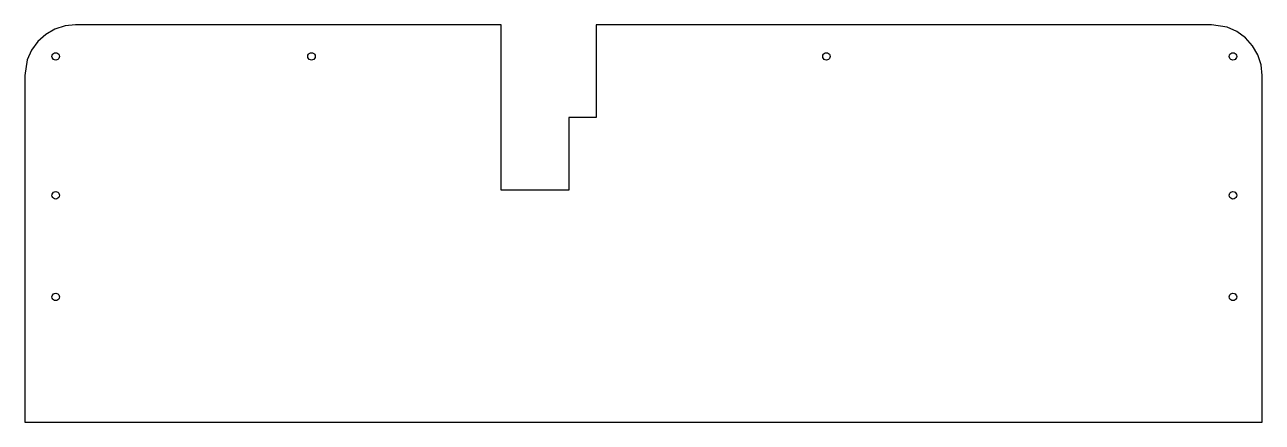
# Model space of a CAD drawing. Header units: metres. Extents: x -37 to 329, y -90 to 27.
import ezdxf

# ---------------------------------------------------------------- set-up
doc = ezdxf.new("R2010")
doc.units = ezdxf.units.M

msp = doc.modelspace()

# ---------------------------------------------------------------- linework, layer by layer
for p, q in [((-27.7417, 26.0479), (-30.4574, 24.48)), ((-24.7593, 27.0169), (-27.7417, 26.0479)), ((-21.6406, 27.3447), (-24.7593, 27.0169)), ((104, 27.3447), (-21.6406, 27.3447)), ((104, -21.5), (104, 27.3447)), ((313.639, 27.3447), (132, 27.3447)), ((132, 27.3447), (132, 0)), ((318.274, 26.6106), (313.639, 27.3447)), ((321.139, 25.3351), (318.274, 26.6106)), ((-32.7878, 22.3817), (-34.631, 19.8447)), ((-30.4574, 24.48), (-32.7878, 22.3817)), ((323.676, 23.4919), (321.139, 25.3351)), ((325.774, 21.1615), (323.676, 23.4919)), ((-34.631, 19.8447), (-35.9065, 16.98)), ((-28.6, 18), (-28.5462, 18.3399)), ((-28.5462, 18.3399), (-28.3899, 18.6466)), ((-28.3899, 18.6466), (-28.1466, 18.8899)), ((-28.1466, 18.8899), (-27.8399, 19.0462)), ((-27.8399, 19.0462), (-27.5, 19.1)), ((-27.5, 19.1), (-27.1601, 19.0462)), ((-27.1601, 19.0462), (-26.8534, 18.8899)), ((-26.8534, 18.8899), (-26.6101, 18.6466)), ((-26.6101, 18.6466), (-26.4538, 18.3399)), ((-26.4538, 18.3399), (-26.4, 18)), ((46.9, 18), (46.9538, 18.3399)), ((46.9538, 18.3399), (47.1101, 18.6466)), ((47.1101, 18.6466), (47.3534, 18.8899)), ((47.3534, 18.8899), (47.6601, 19.0462)), ((47.6601, 19.0462), (48, 19.1)), ((48, 19.1), (48.3399, 19.0462)), ((48.3399, 19.0462), (48.6466, 18.8899)), ((48.6466, 18.8899), (48.8899, 18.6466)), ((48.8899, 18.6466), (49.0462, 18.3399)), ((49.0462, 18.3399), (49.1, 18)), ((198.9, 18), (198.954, 18.3399)), ((198.954, 18.3399), (199.11, 18.6466)), ((199.11, 18.6466), (199.353, 18.8899)), ((199.353, 18.8899), (199.66, 19.0462)), ((199.66, 19.0462), (200, 19.1)), ((200, 19.1), (200.34, 19.0462)), ((200.34, 19.0462), (200.647, 18.8899)), ((200.647, 18.8899), (200.89, 18.6466)), ((200.89, 18.6466), (201.046, 18.3399)), ((201.046, 18.3399), (201.1, 18)), ((318.9, 18), (318.954, 18.3399)), ((318.954, 18.3399), (319.11, 18.6466)), ((319.11, 18.6466), (319.353, 18.8899)), ((319.353, 18.8899), (319.66, 19.0462)), ((319.66, 19.0462), (320, 19.1)), ((320, 19.1), (320.34, 19.0462)), ((320.34, 19.0462), (320.647, 18.8899)), ((320.647, 18.8899), (320.89, 18.6466)), ((320.89, 18.6466), (321.046, 18.3399)), ((321.046, 18.3399), (321.1, 18)), ((327.342, 18.4458), (325.774, 21.1615)), ((328.311, 15.4634), (327.342, 18.4458)), ((-35.9065, 16.98), (-36.6406, 12.3447)), ((-28.5462, 17.6601), (-28.6, 18)), ((-28.3899, 17.3534), (-28.5462, 17.6601)), ((-28.1466, 17.1101), (-28.3899, 17.3534)), ((-27.8399, 16.9538), (-28.1466, 17.1101)), ((-27.5, 16.9), (-27.8399, 16.9538)), ((-27.1601, 16.9538), (-27.5, 16.9)), ((-26.8534, 17.1101), (-27.1601, 16.9538)), ((-26.6101, 17.3534), (-26.8534, 17.1101)), ((-26.4538, 17.6601), (-26.6101, 17.3534)), ((-26.4, 18), (-26.4538, 17.6601)), ((46.9538, 17.6601), (46.9, 18)), ((47.1101, 17.3534), (46.9538, 17.6601)), ((47.3534, 17.1101), (47.1101, 17.3534)), ((47.6601, 16.9538), (47.3534, 17.1101)), ((48, 16.9), (47.6601, 16.9538)), ((48.3399, 16.9538), (48, 16.9)), ((48.6466, 17.1101), (48.3399, 16.9538)), ((48.8899, 17.3534), (48.6466, 17.1101)), ((49.0462, 17.6601), (48.8899, 17.3534)), ((49.1, 18), (49.0462, 17.6601)), ((198.954, 17.6601), (198.9, 18)), ((199.11, 17.3534), (198.954, 17.6601)), ((199.353, 17.1101), (199.11, 17.3534)), ((199.66, 16.9538), (199.353, 17.1101)), ((200, 16.9), (199.66, 16.9538)), ((200.34, 16.9538), (200, 16.9)), ((200.647, 17.1101), (200.34, 16.9538)), ((200.89, 17.3534), (200.647, 17.1101)), ((201.046, 17.6601), (200.89, 17.3534)), ((201.1, 18), (201.046, 17.6601)), ((318.954, 17.6601), (318.9, 18)), ((319.11, 17.3534), (318.954, 17.6601)), ((319.353, 17.1101), (319.11, 17.3534)), ((319.66, 16.9538), (319.353, 17.1101)), ((320, 16.9), (319.66, 16.9538)), ((320.34, 16.9538), (320, 16.9)), ((320.647, 17.1101), (320.34, 16.9538)), ((320.89, 17.3534), (320.647, 17.1101)), ((321.046, 17.6601), (320.89, 17.3534)), ((321.1, 18), (321.046, 17.6601)), ((328.639, 12.3447), (328.311, 15.4634)), ((-36.6406, 12.3447), (-36.6406, -90)), ((328.639, -90), (328.639, 12.3447)), ((132, 0), (124, 0)), ((124, 0), (124, -21.5)), ((-27.8399, -21.9538), (-27.5, -21.9)), ((-27.5, -21.9), (-27.1601, -21.9538)), ((124, -21.5), (104, -21.5)), ((319.66, -21.9538), (320, -21.9)), ((320, -21.9), (320.34, -21.9538)), ((-28.6, -23), (-28.5462, -22.6601)), ((-28.5462, -23.3399), (-28.6, -23)), ((-28.5462, -22.6601), (-28.3899, -22.3534)), ((-28.3899, -23.6466), (-28.5462, -23.3399)), ((-28.3899, -22.3534), (-28.1466, -22.1101)), ((-28.1466, -23.8899), (-28.3899, -23.6466)), ((-28.1466, -22.1101), (-27.8399, -21.9538)), ((-27.8399, -24.0462), (-28.1466, -23.8899)), ((-27.5, -24.1), (-27.8399, -24.0462)), ((-27.1601, -24.0462), (-27.5, -24.1)), ((-27.1601, -21.9538), (-26.8534, -22.1101)), ((-26.8534, -23.8899), (-27.1601, -24.0462)), ((-26.8534, -22.1101), (-26.6101, -22.3534)), ((-26.6101, -23.6466), (-26.8534, -23.8899)), ((-26.6101, -22.3534), (-26.4538, -22.6601)), ((-26.4538, -23.3399), (-26.6101, -23.6466)), ((-26.4538, -22.6601), (-26.4, -23)), ((-26.4, -23), (-26.4538, -23.3399)), ((318.9, -23), (318.954, -22.6601)), ((318.954, -23.3399), (318.9, -23)), ((318.954, -22.6601), (319.11, -22.3534)), ((319.11, -23.6466), (318.954, -23.3399)), ((319.11, -22.3534), (319.353, -22.1101)), ((319.353, -23.8899), (319.11, -23.6466)), ((319.353, -22.1101), (319.66, -21.9538)), ((319.66, -24.0462), (319.353, -23.8899)), ((320, -24.1), (319.66, -24.0462)), ((320.34, -24.0462), (320, -24.1)), ((320.34, -21.9538), (320.647, -22.1101)), ((320.647, -23.8899), (320.34, -24.0462)), ((320.647, -22.1101), (320.89, -22.3534)), ((320.89, -23.6466), (320.647, -23.8899)), ((320.89, -22.3534), (321.046, -22.6601)), ((321.046, -23.3399), (320.89, -23.6466)), ((321.046, -22.6601), (321.1, -23)), ((321.1, -23), (321.046, -23.3399)), ((-28.6, -53), (-28.5462, -52.6601)), ((-28.5462, -53.3399), (-28.6, -53)), ((-28.5462, -52.6601), (-28.3899, -52.3534)), ((-28.3899, -53.6466), (-28.5462, -53.3399)), ((-28.3899, -52.3534), (-28.1466, -52.1101)), ((-28.1466, -53.8899), (-28.3899, -53.6466)), ((-28.1466, -52.1101), (-27.8399, -51.9538)), ((-27.8399, -54.0462), (-28.1466, -53.8899)), ((-27.8399, -51.9538), (-27.5, -51.9)), ((-27.5, -54.1), (-27.8399, -54.0462)), ((-27.5, -51.9), (-27.1601, -51.9538)), ((-27.1601, -54.0462), (-27.5, -54.1)), ((-27.1601, -51.9538), (-26.8534, -52.1101)), ((-26.8534, -53.8899), (-27.1601, -54.0462)), ((-26.8534, -52.1101), (-26.6101, -52.3534)), ((-26.6101, -53.6466), (-26.8534, -53.8899)), ((-26.6101, -52.3534), (-26.4538, -52.6601)), ((-26.4538, -53.3399), (-26.6101, -53.6466)), ((-26.4538, -52.6601), (-26.4, -53)), ((-26.4, -53), (-26.4538, -53.3399)), ((318.9, -53), (318.954, -52.6601)), ((318.954, -53.3399), (318.9, -53)), ((318.954, -52.6601), (319.11, -52.3534)), ((319.11, -53.6466), (318.954, -53.3399)), ((319.11, -52.3534), (319.353, -52.1101)), ((319.353, -53.8899), (319.11, -53.6466)), ((319.353, -52.1101), (319.66, -51.9538)), ((319.66, -54.0462), (319.353, -53.8899)), ((319.66, -51.9538), (320, -51.9)), ((320, -54.1), (319.66, -54.0462)), ((320, -51.9), (320.34, -51.9538)), ((320.34, -54.0462), (320, -54.1)), ((320.34, -51.9538), (320.647, -52.1101)), ((320.647, -53.8899), (320.34, -54.0462)), ((320.647, -52.1101), (320.89, -52.3534)), ((320.89, -53.6466), (320.647, -53.8899)), ((320.89, -52.3534), (321.046, -52.6601)), ((321.046, -53.3399), (320.89, -53.6466)), ((321.046, -52.6601), (321.1, -53)), ((321.1, -53), (321.046, -53.3399)), ((-36.6406, -90), (328.639, -90))]:
    msp.add_line(p, q)

doc.saveas('drawing.dxf')
